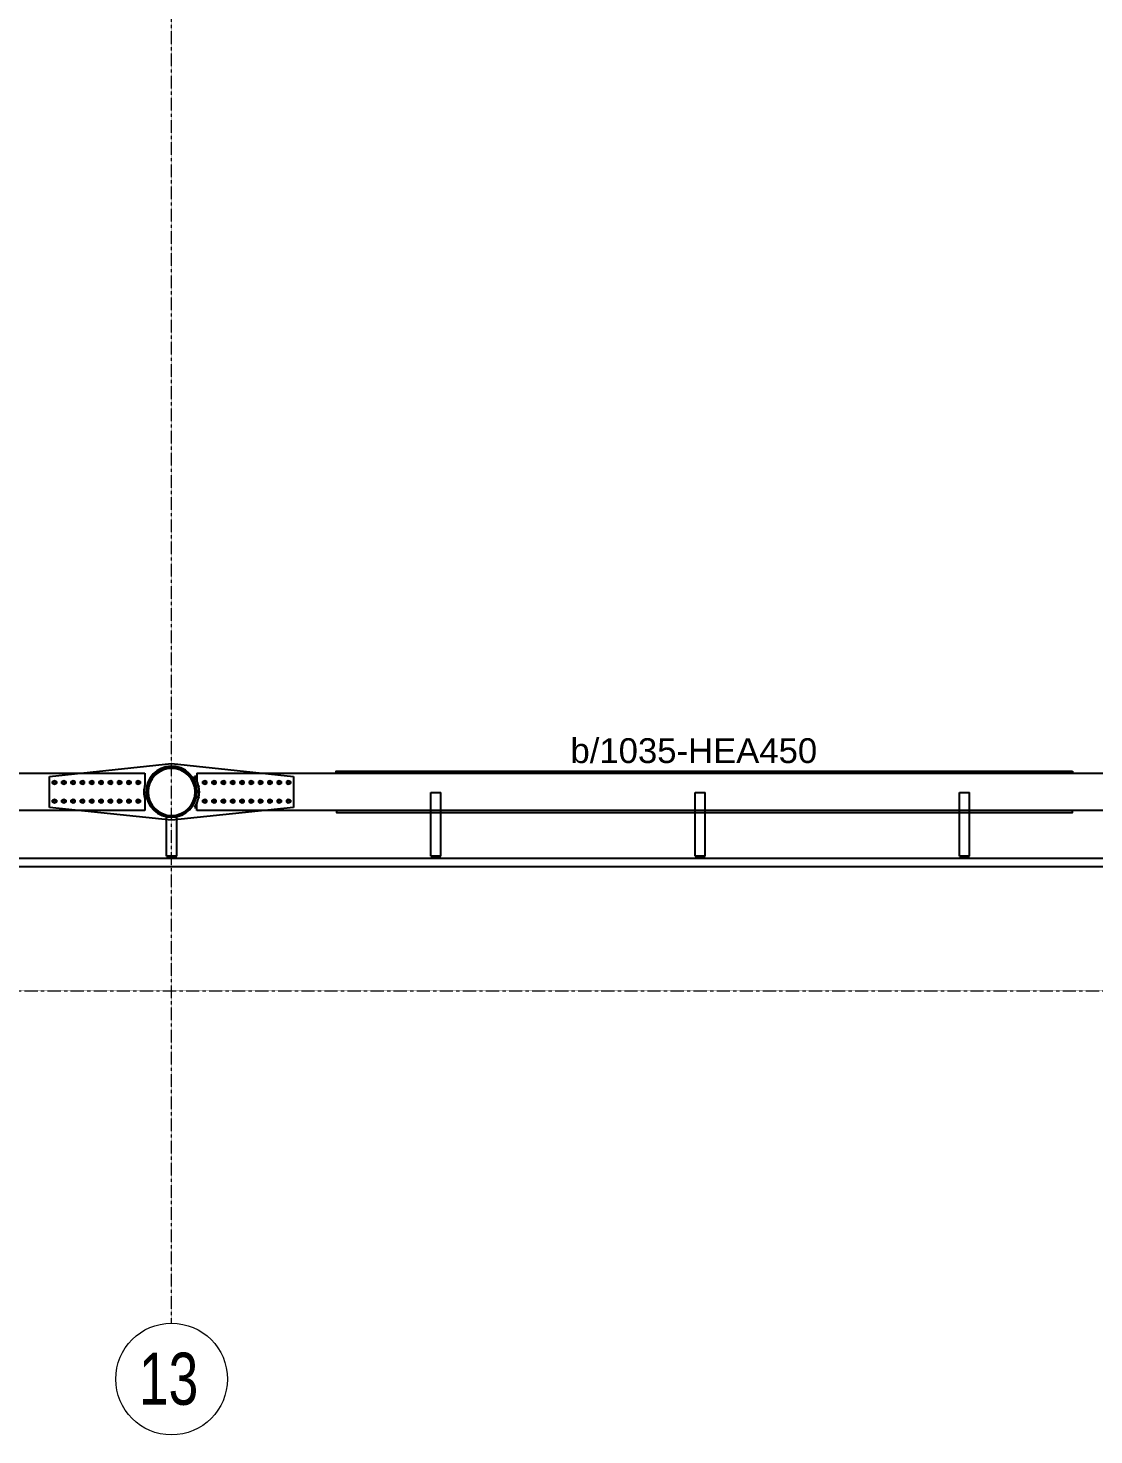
# Model space of a CAD drawing. Header units: millimetres. Extents: x -999 to 93225, y -17477 to 29086.
# Drawn here: x 62737 to 71325, y -3430 to 7910 of the extents above; entities that cross this region are included whole.
import ezdxf
from ezdxf.enums import TextEntityAlignment as Align

# ---------------------------------------------------------------- set-up
doc = ezdxf.new("R2010")
doc.units = ezdxf.units.MM
doc.header["$LTSCALE"] = 0.4
doc.linetypes.add('Grid Line', pattern=[3.33375, 1.905, -0.47625, 0.47625, -0.47625])
doc.layers.get('0').update_dxf_attribs({"color": 255})
for name, color, linetype, lineweight in [('0-3', 250, 'Continuous', 5), ('E_COLUMNAS-1', 1, 'Continuous', 25), ('E_COLUMNAS-3', 1, 'Continuous', 35), ('E_EJES', 8, 'Continuous', 9), ('E_EJES-1', 8, 'Grid Line', 9), ('E_TEXTO', 3, 'Continuous', 9), ('E_VIGAS-1', 254, 'Continuous', 25), ('E_VIGAS-2', 8, 'Continuous', 25), ('S-COLS-HDLN-1', 52, 'Continuous', 9)]:
    doc.layers.add(name, color=color, linetype=linetype, lineweight=lineweight)
doc.styles.add('Swis721 LtCn BT', font='swisscl.ttf', dxfattribs={"height": 0.42})
doc.styles.add('VERDANA', font='arial.ttf')

# ---------------------------------------------------------------- blocks, each defined once
blk = doc.blocks.new('EST_SFM_VIGA-METALICA-SECCION-C - EST_SFM_VIGA-METALICA-UPN160-1509776-_10_00m_N_E_-NIVEL-3 DOC')
at = {"layer": 'E_VIGAS-1'}
for p, q in [((44.822, 0.047), (-44.831, 0.047)), ((-44.831, -0.018), (44.822, -0.018))]:
    blk.add_line(p, q, dxfattribs=at)
blk = doc.blocks.new('DCTIB_CNI_EST_MOD-1A-FAC_0001_rvt-2-_10_00m_N_E_-NIVEL-3 DOC')
at = {"layer": 'E_VIGAS-1'}
for p, q in [((-21.073, 142.261), (-20.991, 142.261)), ((-21.073, 141.749), (-21.073, 142.261)), ((-20.991, 141.749), (-20.991, 142.261)), ((-18.943, 142.261), (-18.861, 142.261)), ((-18.943, 141.749), (-18.943, 142.261)), ((-18.861, 141.749), (-18.861, 142.261)), ((-16.813, 142.261), (-16.731, 142.261)), ((-16.813, 141.749), (-16.813, 142.261)), ((-16.731, 141.749), (-16.731, 142.261)), ((-23.203, 142.064), (-23.121, 142.064)), ((-23.203, 141.749), (-23.203, 142.064)), ((-23.121, 141.749), (-23.121, 142.064)), ((-23.121, 141.749), (-23.203, 141.749)), ((-23.203, 141.748), (-23.203, 141.749)), ((-23.203, 141.749), (-23.121, 141.749)), ((-23.175, 141.748), (-23.203, 141.748)), ((-23.165, 141.743), (-23.165, 141.748)), ((-23.16, 141.748), (-23.16, 141.743)), ((-23.121, 141.748), (-23.149, 141.748)), ((-23.121, 141.749), (-23.121, 141.748)), ((-20.991, 141.749), (-21.073, 141.749)), ((-21.073, 141.748), (-21.073, 141.749)), ((-21.073, 141.749), (-20.991, 141.749)), ((-21.045, 141.748), (-21.073, 141.748)), ((-21.035, 141.743), (-21.035, 141.748)), ((-21.03, 141.748), (-21.03, 141.743)), ((-20.991, 141.748), (-21.019, 141.748)), ((-20.991, 141.749), (-20.991, 141.748)), ((-18.861, 141.749), (-18.943, 141.749)), ((-18.943, 141.748), (-18.943, 141.749)), ((-18.943, 141.749), (-18.861, 141.749)), ((-18.915, 141.748), (-18.943, 141.748)), ((-18.905, 141.743), (-18.905, 141.748)), ((-18.9, 141.748), (-18.9, 141.743)), ((-18.861, 141.748), (-18.889, 141.748)), ((-18.861, 141.749), (-18.861, 141.748)), ((-16.731, 141.749), (-16.813, 141.749)), ((-16.813, 141.748), (-16.813, 141.749)), ((-16.813, 141.749), (-16.731, 141.749)), ((-16.785, 141.748), (-16.813, 141.748)), ((-16.775, 141.743), (-16.775, 141.748)), ((-16.77, 141.748), (-16.77, 141.743)), ((-16.731, 141.748), (-16.759, 141.748)), ((-16.731, 141.749), (-16.731, 141.748)), ((-23.165, 141.729), (-23.165, 141.743)), ((-23.16, 141.743), (-23.16, 141.729)), ((-21.035, 141.729), (-21.035, 141.743)), ((-21.03, 141.743), (-21.03, 141.729)), ((-18.905, 141.729), (-18.905, 141.743)), ((-18.9, 141.743), (-18.9, 141.729)), ((-16.775, 141.729), (-16.775, 141.743)), ((-16.77, 141.743), (-16.77, 141.729))]:
    blk.add_line(p, q, dxfattribs=at)
for points, knots in [([(-23.175, 141.748), (-23.174, 141.748), (-23.173, 141.748), (-23.17, 141.748), (-23.168, 141.747), (-23.166, 141.747), (-23.165, 141.745), (-23.165, 141.744), (-23.165, 141.743)], [0, 0, 0, 0, 0.142857, 0.285714, 0.428571, 0.571429, 0.785714, 1, 1, 1, 1]), ([(-23.165, 141.743), (-23.165, 141.744), (-23.165, 141.746), (-23.167, 141.747), (-23.168, 141.747), (-23.17, 141.748), (-23.171, 141.748), (-23.172, 141.748), (-23.174, 141.748), (-23.175, 141.748)], [0, 0, 0, 0, 0.285714, 0.428571, 0.571429, 0.678571, 0.732143, 0.785714, 1, 1, 1, 1]), ([(-23.149, 141.748), (-23.15, 141.748), (-23.151, 141.748), (-23.154, 141.748), (-23.156, 141.747), (-23.158, 141.747), (-23.159, 141.745), (-23.16, 141.744), (-23.16, 141.743)], [0, 0, 0, 0, 0.142857, 0.285714, 0.428571, 0.571429, 0.785714, 1, 1, 1, 1]), ([(-23.16, 141.743), (-23.16, 141.744), (-23.159, 141.746), (-23.158, 141.747), (-23.156, 141.747), (-23.155, 141.748), (-23.154, 141.748), (-23.152, 141.748), (-23.15, 141.748), (-23.149, 141.748)], [0, 0, 0, 0, 0.285714, 0.428571, 0.571429, 0.678571, 0.732143, 0.785714, 1, 1, 1, 1]), ([(-21.045, 141.748), (-21.044, 141.748), (-21.043, 141.748), (-21.04, 141.748), (-21.038, 141.747), (-21.036, 141.747), (-21.035, 141.745), (-21.035, 141.744), (-21.035, 141.743)], [0, 0, 0, 0, 0.142857, 0.285714, 0.428571, 0.571429, 0.785714, 1, 1, 1, 1]), ([(-21.035, 141.743), (-21.035, 141.744), (-21.035, 141.746), (-21.037, 141.747), (-21.038, 141.747), (-21.04, 141.748), (-21.041, 141.748), (-21.042, 141.748), (-21.044, 141.748), (-21.045, 141.748)], [0, 0, 0, 0, 0.285714, 0.428571, 0.571429, 0.678571, 0.732143, 0.785714, 1, 1, 1, 1]), ([(-21.019, 141.748), (-21.02, 141.748), (-21.021, 141.748), (-21.024, 141.748), (-21.026, 141.747), (-21.028, 141.747), (-21.029, 141.745), (-21.03, 141.744), (-21.03, 141.743)], [0, 0, 0, 0, 0.142857, 0.285714, 0.428571, 0.571429, 0.785714, 1, 1, 1, 1]), ([(-21.03, 141.743), (-21.03, 141.744), (-21.029, 141.746), (-21.028, 141.747), (-21.026, 141.747), (-21.025, 141.748), (-21.024, 141.748), (-21.022, 141.748), (-21.02, 141.748), (-21.019, 141.748)], [0, 0, 0, 0, 0.285714, 0.428571, 0.571429, 0.678571, 0.732143, 0.785714, 1, 1, 1, 1]), ([(-18.915, 141.748), (-18.914, 141.748), (-18.913, 141.748), (-18.91, 141.748), (-18.908, 141.747), (-18.906, 141.747), (-18.905, 141.745), (-18.905, 141.744), (-18.905, 141.743)], [0, 0, 0, 0, 0.142857, 0.285714, 0.428571, 0.571429, 0.785714, 1, 1, 1, 1]), ([(-18.905, 141.743), (-18.905, 141.744), (-18.905, 141.746), (-18.907, 141.747), (-18.908, 141.747), (-18.91, 141.748), (-18.911, 141.748), (-18.912, 141.748), (-18.914, 141.748), (-18.915, 141.748)], [0, 0, 0, 0, 0.285714, 0.428571, 0.571429, 0.678571, 0.732143, 0.785714, 1, 1, 1, 1]), ([(-18.889, 141.748), (-18.89, 141.748), (-18.891, 141.748), (-18.894, 141.748), (-18.896, 141.747), (-18.898, 141.747), (-18.899, 141.745), (-18.9, 141.744), (-18.9, 141.743)], [0, 0, 0, 0, 0.142857, 0.285714, 0.428571, 0.571429, 0.785714, 1, 1, 1, 1]), ([(-18.9, 141.743), (-18.9, 141.744), (-18.899, 141.746), (-18.898, 141.747), (-18.896, 141.747), (-18.895, 141.748), (-18.894, 141.748), (-18.892, 141.748), (-18.89, 141.748), (-18.889, 141.748)], [0, 0, 0, 0, 0.285714, 0.428571, 0.571429, 0.678571, 0.732143, 0.785714, 1, 1, 1, 1]), ([(-16.785, 141.748), (-16.784, 141.748), (-16.783, 141.748), (-16.78, 141.748), (-16.778, 141.747), (-16.776, 141.747), (-16.775, 141.745), (-16.775, 141.744), (-16.775, 141.743)], [0, 0, 0, 0, 0.142857, 0.285714, 0.428571, 0.571429, 0.785714, 1, 1, 1, 1]), ([(-16.775, 141.743), (-16.775, 141.744), (-16.775, 141.746), (-16.777, 141.747), (-16.778, 141.747), (-16.78, 141.748), (-16.781, 141.748), (-16.782, 141.748), (-16.784, 141.748), (-16.785, 141.748)], [0, 0, 0, 0, 0.285714, 0.428571, 0.571429, 0.678571, 0.732143, 0.785714, 1, 1, 1, 1]), ([(-16.759, 141.748), (-16.76, 141.748), (-16.761, 141.748), (-16.764, 141.748), (-16.766, 141.747), (-16.768, 141.747), (-16.769, 141.745), (-16.77, 141.744), (-16.77, 141.743)], [0, 0, 0, 0, 0.142857, 0.285714, 0.428571, 0.571429, 0.785714, 1, 1, 1, 1]), ([(-16.77, 141.743), (-16.77, 141.744), (-16.769, 141.746), (-16.768, 141.747), (-16.766, 141.747), (-16.765, 141.748), (-16.764, 141.748), (-16.762, 141.748), (-16.76, 141.748), (-16.759, 141.748)], [0, 0, 0, 0, 0.285714, 0.428571, 0.571429, 0.678571, 0.732143, 0.785714, 1, 1, 1, 1])]:
    blk.add_open_spline(points, degree=3, knots=knots, dxfattribs=at)
blk.add_blockref('EST_SFM_VIGA-METALICA-SECCION-C - EST_SFM_VIGA-METALICA-UPN160-1509776-_10_00m_N_E_-NIVEL-3 DOC', (-41.042, 141.682), dxfattribs=at)
blk = doc.blocks.new('EST_SCM_COLUMNA-METALICA-SECCION-CIRCULAR - EST_SCM_COLUMNA-TUBULAR-CIRCULAR_PTEØ_16__e_12_7mm-V43-_10_00m_N_E_-NIVEL-3 DOC')
at = {"layer": 'S-COLS-HDLN-1'}
h = blk.add_hatch(dxfattribs=at)
h.set_pattern_fill('FP_11', color=256, style=0, pattern_type=2)
h.set_pattern_definition([(45, (-142.266, -23.162), (-0.15909903, 0.15909903), [])])
h.paths.add_polyline_path([(-0.203, 0), (-0.197, -0.049), (-0.18, -0.094), (-0.15, -0.137), (-0.115, -0.167), (-0.072, -0.19), (-0.023, -0.202), (0.024, -0.202), (0.072, -0.19), (0.117, -0.166), (0.155, -0.13), (0.182, -0.089), (0.198, -0.046), (0.203, 0), (0.197, 0.049), (0.18, 0.094), (0.15, 0.137), (0.109, 0.171), (0.068, 0.191), (0.019, 0.202), (-0.024, 0.202), (-0.072, 0.19), (-0.115, 0.167), (-0.152, 0.135), (-0.182, 0.089), (-0.198, 0.046)])
h.paths.add_polyline_path([(-0.19, 0), (-0.184, 0.049), (-0.165, 0.094), (-0.143, 0.126), (-0.108, 0.157), (-0.068, 0.178), (-0.023, 0.189), (0.024, 0.189), (0.072, 0.176), (0.109, 0.156), (0.143, 0.126), (0.169, 0.089), (0.185, 0.046), (0.191, 0), (0.185, -0.046), (0.169, -0.089), (0.143, -0.126), (0.108, -0.157), (0.068, -0.178), (0.023, -0.189), (-0.024, -0.189), (-0.068, -0.178), (-0.108, -0.157), (-0.143, -0.126), (-0.169, -0.089), (-0.185, -0.046)])
at = {"layer": 'E_COLUMNAS-1'}
for radius, start, end in [(0.203, 360, 180), (0.19, 0, 180), (0.203, 180, 360), (0.19, 180, 0)]:
    blk.add_arc((0, 0), radius, start, end, dxfattribs=at)
blk = doc.blocks.new('Grid - CNI_NOMBRE EJES-372759-_10_00m_N_E_-NIVEL-3 DOC')
at = {"layer": 'E_EJES'}
blk.add_circle((0, 0), 0.003, dxfattribs=at)
blk = doc.blocks.new('Part-72574620-1782 - 1471')
at = {"color": 253, "linetype": 'Continuous'}
for p, q in [((71240, 7909), (72223, 8013)), ((72223, 8013), (73206, 7909)), ((71240, 7659), (71240, 7909)), ((73206, 7909), (73206, 7659)), ((72223, 7557), (71240, 7659)), ((73206, 7659), (72223, 7557))]:
    blk.add_line(p, q, dxfattribs=at)
at = {"color": 2, "linetype": 'Continuous'}
for start, end in [(80, 260), (260, 80)]:
    blk.add_arc((72223, 7785), 206, start, end, dxfattribs=at)
blk = doc.blocks.new('Bolt-72574620-1787 - 1471')
at = {"color": 253, "linetype": 'Continuous'}
for p, q in [((72476, 7868), (72491, 7876)), ((72476, 7850), (72476, 7868)), ((72491, 7842), (72476, 7850)), ((72491, 7876), (72506, 7868)), ((72506, 7850), (72491, 7842)), ((72506, 7868), (72506, 7850)), ((72551, 7868), (72566, 7876)), ((72551, 7850), (72551, 7868)), ((72566, 7842), (72551, 7850)), ((72566, 7876), (72581, 7868)), ((72581, 7850), (72566, 7842)), ((72581, 7868), (72581, 7850)), ((72626, 7868), (72641, 7876)), ((72626, 7850), (72626, 7868)), ((72641, 7842), (72626, 7850)), ((72641, 7876), (72656, 7868)), ((72656, 7850), (72641, 7842)), ((72656, 7868), (72656, 7850)), ((72701, 7868), (72716, 7876)), ((72701, 7850), (72701, 7868)), ((72716, 7842), (72701, 7850)), ((72716, 7876), (72731, 7868)), ((72731, 7850), (72716, 7842)), ((72731, 7868), (72731, 7850)), ((72776, 7868), (72791, 7876)), ((72776, 7850), (72776, 7868)), ((72791, 7842), (72776, 7850)), ((72791, 7876), (72806, 7868)), ((72806, 7850), (72791, 7842)), ((72806, 7868), (72806, 7850)), ((72851, 7868), (72866, 7876)), ((72851, 7850), (72851, 7868)), ((72866, 7842), (72851, 7850)), ((72866, 7876), (72881, 7868)), ((72881, 7850), (72866, 7842)), ((72881, 7868), (72881, 7850)), ((72926, 7868), (72941, 7876)), ((72926, 7850), (72926, 7868)), ((72941, 7842), (72926, 7850)), ((72941, 7876), (72956, 7868)), ((72956, 7850), (72941, 7842)), ((72956, 7868), (72956, 7850)), ((73001, 7868), (73016, 7876)), ((73001, 7850), (73001, 7868)), ((73016, 7842), (73001, 7850)), ((73016, 7876), (73031, 7868)), ((73031, 7850), (73016, 7842)), ((73031, 7868), (73031, 7850)), ((73076, 7868), (73091, 7876)), ((73076, 7850), (73076, 7868)), ((73091, 7842), (73076, 7850)), ((73091, 7876), (73106, 7868)), ((73106, 7850), (73091, 7842)), ((73106, 7868), (73106, 7850)), ((73151, 7868), (73166, 7876)), ((73151, 7850), (73151, 7868)), ((73166, 7842), (73151, 7850)), ((73166, 7876), (73181, 7868)), ((73181, 7850), (73166, 7842)), ((73181, 7868), (73181, 7850)), ((72476, 7718), (72491, 7726)), ((72476, 7700), (72476, 7718)), ((72491, 7726), (72506, 7718)), ((72506, 7718), (72506, 7700)), ((72551, 7718), (72566, 7726)), ((72551, 7700), (72551, 7718)), ((72566, 7726), (72581, 7718)), ((72581, 7718), (72581, 7700)), ((72626, 7718), (72641, 7726)), ((72626, 7700), (72626, 7718)), ((72641, 7726), (72656, 7718)), ((72656, 7718), (72656, 7700)), ((72701, 7718), (72716, 7726)), ((72701, 7700), (72701, 7718)), ((72716, 7726), (72731, 7718)), ((72731, 7718), (72731, 7700)), ((72776, 7718), (72791, 7726)), ((72776, 7700), (72776, 7718)), ((72791, 7726), (72806, 7718)), ((72806, 7718), (72806, 7700)), ((72851, 7718), (72866, 7726)), ((72851, 7700), (72851, 7718)), ((72866, 7726), (72881, 7718)), ((72881, 7718), (72881, 7700)), ((72926, 7718), (72941, 7726)), ((72926, 7700), (72926, 7718)), ((72941, 7726), (72956, 7718)), ((72956, 7718), (72956, 7700)), ((73001, 7718), (73016, 7726)), ((73001, 7700), (73001, 7718)), ((73016, 7726), (73031, 7718)), ((73031, 7718), (73031, 7700)), ((73076, 7718), (73091, 7726)), ((73076, 7700), (73076, 7718)), ((73091, 7726), (73106, 7718)), ((73106, 7718), (73106, 7700)), ((73151, 7718), (73166, 7726)), ((73151, 7700), (73151, 7718)), ((73166, 7726), (73181, 7718)), ((73181, 7718), (73181, 7700)), ((72491, 7692), (72476, 7700)), ((72506, 7700), (72491, 7692)), ((72566, 7692), (72551, 7700)), ((72581, 7700), (72566, 7692)), ((72641, 7692), (72626, 7700)), ((72656, 7700), (72641, 7692)), ((72716, 7692), (72701, 7700)), ((72731, 7700), (72716, 7692)), ((72791, 7692), (72776, 7700)), ((72806, 7700), (72791, 7692)), ((72866, 7692), (72851, 7700)), ((72881, 7700), (72866, 7692)), ((72941, 7692), (72926, 7700)), ((72956, 7700), (72941, 7692)), ((73016, 7692), (73001, 7700)), ((73031, 7700), (73016, 7692)), ((73091, 7692), (73076, 7700)), ((73106, 7700), (73091, 7692)), ((73166, 7692), (73151, 7700)), ((73181, 7700), (73166, 7692))]:
    blk.add_line(p, q, dxfattribs=at)
for centre, radius, start, end in [((72491, 7859), 11.5, 18, 198), ((72491, 7859), 11.5, 198, 18), ((72491, 7859), 10, 90, 270), ((72491, 7859), 10, 270, 90), ((72566, 7859), 11.5, 18, 198), ((72566, 7859), 11.5, 198, 18), ((72566, 7859), 10, 90, 270), ((72566, 7859), 10, 270, 90), ((72641, 7859), 11.5, 18, 198), ((72641, 7859), 11.5, 198, 18), ((72641, 7859), 10, 90, 270), ((72641, 7859), 10, 270, 90), ((72716, 7859), 11.5, 18, 198), ((72716, 7859), 11.5, 198, 18), ((72716, 7859), 10, 90, 270), ((72716, 7859), 10, 270, 90), ((72791, 7859), 11.5, 18, 198), ((72791, 7859), 11.5, 198, 18), ((72791, 7859), 10, 90, 270), ((72791, 7859), 10, 270, 90), ((72866, 7859), 11.5, 18, 198), ((72866, 7859), 11.5, 198, 18), ((72866, 7859), 10, 90, 270), ((72866, 7859), 10, 270, 90), ((72941, 7859), 11.5, 18, 198), ((72941, 7859), 11.5, 198, 18), ((72941, 7859), 10, 90, 270), ((72941, 7859), 10, 270, 90), ((73016, 7859), 11.5, 18, 198), ((73016, 7859), 11.5, 198, 18), ((73016, 7859), 10, 90, 270), ((73016, 7859), 10, 270, 90), ((73091, 7859), 11.5, 18, 198), ((73091, 7859), 11.5, 198, 18), ((73091, 7859), 10, 90, 270), ((73091, 7859), 10, 270, 90), ((73166, 7859), 11.5, 18, 198), ((73166, 7859), 11.5, 198, 18), ((73166, 7859), 10, 90, 270), ((73166, 7859), 10, 270, 90), ((72491, 7709), 11.5, 18, 198), ((72491, 7709), 11.5, 198, 18), ((72491, 7709), 10, 90, 270), ((72491, 7709), 10, 270, 90), ((72566, 7709), 11.5, 18, 198), ((72566, 7709), 11.5, 198, 18), ((72566, 7709), 10, 90, 270), ((72566, 7709), 10, 270, 90), ((72641, 7709), 11.5, 18, 198), ((72641, 7709), 11.5, 198, 18), ((72641, 7709), 10, 90, 270), ((72641, 7709), 10, 270, 90), ((72716, 7709), 11.5, 18, 198), ((72716, 7709), 11.5, 198, 18), ((72716, 7709), 10, 90, 270), ((72716, 7709), 10, 270, 90), ((72791, 7709), 11.5, 18, 198), ((72791, 7709), 11.5, 198, 18), ((72791, 7709), 10, 90, 270), ((72791, 7709), 10, 270, 90), ((72866, 7709), 11.5, 18, 198), ((72866, 7709), 11.5, 198, 18), ((72866, 7709), 10, 90, 270), ((72866, 7709), 10, 270, 90), ((72941, 7709), 11.5, 18, 198), ((72941, 7709), 11.5, 198, 18), ((72941, 7709), 10, 90, 270), ((72941, 7709), 10, 270, 90), ((73016, 7709), 11.5, 18, 198), ((73016, 7709), 11.5, 198, 18), ((73016, 7709), 10, 90, 270), ((73016, 7709), 10, 270, 90), ((73091, 7709), 11.5, 18, 198), ((73091, 7709), 11.5, 198, 18), ((73091, 7709), 10, 90, 270), ((73091, 7709), 10, 270, 90), ((73166, 7709), 11.5, 18, 198), ((73166, 7709), 11.5, 198, 18), ((73166, 7709), 10, 90, 270), ((73166, 7709), 10, 270, 90)]:
    blk.add_arc(centre, radius, start, end, dxfattribs=at)
blk = doc.blocks.new('Bolt-72574620-1788 - 1471')
at = {"color": 253, "linetype": 'Continuous'}
for p, q in [((71265, 7868), (71280, 7876)), ((71265, 7850), (71265, 7868)), ((71280, 7842), (71265, 7850)), ((71280, 7876), (71295, 7868)), ((71295, 7850), (71280, 7842)), ((71295, 7868), (71295, 7850)), ((71340, 7868), (71355, 7876)), ((71340, 7850), (71340, 7868)), ((71355, 7842), (71340, 7850)), ((71355, 7876), (71370, 7868)), ((71370, 7850), (71355, 7842)), ((71370, 7868), (71370, 7850)), ((71415, 7868), (71430, 7876)), ((71415, 7850), (71415, 7868)), ((71430, 7842), (71415, 7850)), ((71430, 7876), (71445, 7868)), ((71445, 7850), (71430, 7842)), ((71445, 7868), (71445, 7850)), ((71490, 7868), (71505, 7876)), ((71490, 7850), (71490, 7868)), ((71505, 7842), (71490, 7850)), ((71505, 7876), (71520, 7868)), ((71520, 7850), (71505, 7842)), ((71520, 7868), (71520, 7850)), ((71565, 7868), (71580, 7876)), ((71565, 7850), (71565, 7868)), ((71580, 7842), (71565, 7850)), ((71580, 7876), (71595, 7868)), ((71595, 7850), (71580, 7842)), ((71595, 7868), (71595, 7850)), ((71640, 7868), (71655, 7876)), ((71640, 7850), (71640, 7868)), ((71655, 7842), (71640, 7850)), ((71655, 7876), (71670, 7868)), ((71670, 7850), (71655, 7842)), ((71670, 7868), (71670, 7850)), ((71715, 7868), (71730, 7876)), ((71715, 7850), (71715, 7868)), ((71730, 7842), (71715, 7850)), ((71730, 7876), (71745, 7868)), ((71745, 7850), (71730, 7842)), ((71745, 7868), (71745, 7850)), ((71790, 7868), (71805, 7876)), ((71790, 7850), (71790, 7868)), ((71805, 7842), (71790, 7850)), ((71805, 7876), (71820, 7868)), ((71820, 7850), (71805, 7842)), ((71820, 7868), (71820, 7850)), ((71865, 7868), (71880, 7876)), ((71865, 7850), (71865, 7868)), ((71880, 7842), (71865, 7850)), ((71880, 7876), (71895, 7868)), ((71895, 7850), (71880, 7842)), ((71895, 7868), (71895, 7850)), ((71940, 7868), (71955, 7876)), ((71940, 7850), (71940, 7868)), ((71955, 7842), (71940, 7850)), ((71955, 7876), (71970, 7868)), ((71970, 7850), (71955, 7842)), ((71970, 7868), (71970, 7850)), ((71265, 7718), (71280, 7726)), ((71265, 7700), (71265, 7718)), ((71280, 7726), (71295, 7718)), ((71295, 7718), (71295, 7700)), ((71340, 7718), (71355, 7726)), ((71340, 7700), (71340, 7718)), ((71355, 7726), (71370, 7718)), ((71370, 7718), (71370, 7700)), ((71415, 7718), (71430, 7726)), ((71415, 7700), (71415, 7718)), ((71430, 7726), (71445, 7718)), ((71445, 7718), (71445, 7700)), ((71490, 7718), (71505, 7726)), ((71490, 7700), (71490, 7718)), ((71505, 7726), (71520, 7718)), ((71520, 7718), (71520, 7700)), ((71565, 7718), (71580, 7726)), ((71565, 7700), (71565, 7718)), ((71580, 7726), (71595, 7718)), ((71595, 7718), (71595, 7700)), ((71640, 7718), (71655, 7726)), ((71640, 7700), (71640, 7718)), ((71655, 7726), (71670, 7718)), ((71670, 7718), (71670, 7700)), ((71715, 7718), (71730, 7726)), ((71715, 7700), (71715, 7718)), ((71730, 7726), (71745, 7718)), ((71745, 7718), (71745, 7700)), ((71790, 7718), (71805, 7726)), ((71790, 7700), (71790, 7718)), ((71805, 7726), (71820, 7718)), ((71820, 7718), (71820, 7700)), ((71865, 7718), (71880, 7726)), ((71865, 7700), (71865, 7718)), ((71880, 7726), (71895, 7718)), ((71895, 7718), (71895, 7700)), ((71940, 7718), (71955, 7726)), ((71940, 7700), (71940, 7718)), ((71955, 7726), (71970, 7718)), ((71970, 7718), (71970, 7700)), ((71280, 7692), (71265, 7700)), ((71295, 7700), (71280, 7692)), ((71355, 7692), (71340, 7700)), ((71370, 7700), (71355, 7692)), ((71430, 7692), (71415, 7700)), ((71445, 7700), (71430, 7692)), ((71505, 7692), (71490, 7700)), ((71520, 7700), (71505, 7692)), ((71580, 7692), (71565, 7700)), ((71595, 7700), (71580, 7692)), ((71655, 7692), (71640, 7700)), ((71670, 7700), (71655, 7692)), ((71730, 7692), (71715, 7700)), ((71745, 7700), (71730, 7692)), ((71805, 7692), (71790, 7700)), ((71820, 7700), (71805, 7692)), ((71880, 7692), (71865, 7700)), ((71895, 7700), (71880, 7692)), ((71955, 7692), (71940, 7700)), ((71970, 7700), (71955, 7692))]:
    blk.add_line(p, q, dxfattribs=at)
for centre, radius, start, end in [((71280, 7859), 11.5, 18.0041, 198.0041), ((71280, 7859), 11.5, 198.0041, 18.0041), ((71280, 7859), 10, 90.0041, 270.0041), ((71280, 7859), 10, 270.0041, 90.0041), ((71355, 7859), 11.5, 18.0041, 198.0041), ((71355, 7859), 11.5, 198.0041, 18.0041), ((71355, 7859), 10, 90.0041, 270.0041), ((71355, 7859), 10, 270.0041, 90.0041), ((71430, 7859), 11.5, 18.0041, 198.0041), ((71430, 7859), 11.5, 198.0041, 18.0041), ((71430, 7859), 10, 90.0041, 270.0041), ((71430, 7859), 10, 270.0041, 90.0041), ((71505, 7859), 11.5, 18.0041, 198.0041), ((71505, 7859), 11.5, 198.0041, 18.0041), ((71505, 7859), 10, 90.0041, 270.0041), ((71505, 7859), 10, 270.0041, 90.0041), ((71580, 7859), 11.5, 18.0041, 198.0041), ((71580, 7859), 11.5, 198.0041, 18.0041), ((71580, 7859), 10, 90.0041, 270.0041), ((71580, 7859), 10, 270.0041, 90.0041), ((71655, 7859), 11.5, 18.0041, 198.0041), ((71655, 7859), 11.5, 198.0041, 18.0041), ((71655, 7859), 10, 90.0041, 270.0041), ((71655, 7859), 10, 270.0041, 90.0041), ((71730, 7859), 11.5, 18.0041, 198.0041), ((71730, 7859), 11.5, 198.0041, 18.0041), ((71730, 7859), 10, 90.0041, 270.0041), ((71730, 7859), 10, 270.0041, 90.0041), ((71805, 7859), 11.5, 18.0041, 198.0041), ((71805, 7859), 11.5, 198.0041, 18.0041), ((71805, 7859), 10, 90.0041, 270.0041), ((71805, 7859), 10, 270.0041, 90.0041), ((71880, 7859), 11.5, 18.0041, 198.0041), ((71880, 7859), 11.5, 198.0041, 18.0041), ((71880, 7859), 10, 90.0041, 270.0041), ((71880, 7859), 10, 270.0041, 90.0041), ((71955, 7859), 11.5, 18.0041, 198.0041), ((71955, 7859), 11.5, 198.0041, 18.0041), ((71955, 7859), 10, 90.0041, 270.0041), ((71955, 7859), 10, 270.0041, 90.0041), ((71280, 7709), 11.5, 18.0041, 198.0041), ((71280, 7709), 11.5, 198.0041, 18.0041), ((71280, 7709), 10, 90.0041, 270.0041), ((71280, 7709), 10, 270.0041, 90.0041), ((71355, 7709), 11.5, 18.0041, 198.0041), ((71355, 7709), 11.5, 198.0041, 18.0041), ((71355, 7709), 10, 90.0041, 270.0041), ((71355, 7709), 10, 270.0041, 90.0041), ((71430, 7709), 11.5, 18.0041, 198.0041), ((71430, 7709), 11.5, 198.0041, 18.0041), ((71430, 7709), 10, 90.0041, 270.0041), ((71430, 7709), 10, 270.0041, 90.0041), ((71505, 7709), 11.5, 18.0041, 198.0041), ((71505, 7709), 11.5, 198.0041, 18.0041), ((71505, 7709), 10, 90.0041, 270.0041), ((71505, 7709), 10, 270.0041, 90.0041), ((71580, 7709), 11.5, 18.0041, 198.0041), ((71580, 7709), 11.5, 198.0041, 18.0041), ((71580, 7709), 10, 90.0041, 270.0041), ((71580, 7709), 10, 270.0041, 90.0041), ((71655, 7709), 11.5, 18.0041, 198.0041), ((71655, 7709), 11.5, 198.0041, 18.0041), ((71655, 7709), 10, 90.0041, 270.0041), ((71655, 7709), 10, 270.0041, 90.0041), ((71730, 7709), 11.5, 18.0041, 198.0041), ((71730, 7709), 11.5, 198.0041, 18.0041), ((71730, 7709), 10, 90.0041, 270.0041), ((71730, 7709), 10, 270.0041, 90.0041), ((71805, 7709), 11.5, 18.0041, 198.0041), ((71805, 7709), 11.5, 198.0041, 18.0041), ((71805, 7709), 10, 90.0041, 270.0041), ((71805, 7709), 10, 270.0041, 90.0041), ((71880, 7709), 11.5, 18.0041, 198.0041), ((71880, 7709), 11.5, 198.0041, 18.0041), ((71880, 7709), 10, 90.0041, 270.0041), ((71880, 7709), 10, 270.0041, 90.0041), ((71955, 7709), 11.5, 18.0041, 198.0041), ((71955, 7709), 11.5, 198.0041, 18.0041), ((71955, 7709), 10, 90.0041, 270.0041), ((71955, 7709), 10, 270.0041, 90.0041)]:
    blk.add_arc(centre, radius, start, end, dxfattribs=at)

msp = doc.modelspace()

# ---------------------------------------------------------------- linework, layer by layer
at = {"layer": 'E_EJES-1'}
for p, q in [((63892.5, -2529.9), (63892.5, 28185.7)), ((-99.3, 149.6), (92325, 149.6))]:
    msp.add_line(p, q, dxfattribs=at)
at = {"layer": 'E_VIGAS-2'}
for p, q in [((55517.5, 1903), (63676.6, 1903)), ((63676.6, 1903), (63676.6, 1809.6)), ((64077.5, 1877.9), (64095.7, 1877.9)), ((64095.7, 1877.1), (64078, 1877.1)), ((64078.5, 1876.3), (64095.9, 1844.8)), ((64095.7, 1903), (72267.5, 1903)), ((64095.7, 1903), (64095.7, 1845.3)), ((64109.9, 1803.4), (64111.7, 1794.9)), ((64111.7, 1711.2), (64109.9, 1702.5)), ((64115.6, 1759.8), (64115.6, 1746.1)), ((63676.6, 1603), (55517.5, 1603)), ((63676.6, 1696.4), (63676.6, 1603)), ((64095.7, 1627.9), (64077.3, 1627.9)), ((64077.9, 1628.7), (64095.7, 1628.7)), ((64095.9, 1661.1), (64078.4, 1629.5)), ((64095.7, 1603), (64095.7, 1660.6)), ((72267.5, 1603), (64095.7, 1603))]:
    msp.add_line(p, q, dxfattribs=at)
for points in [[(71152.5, 1919), (71152.5, 1903), (65219.3, 1903), (65219.3, 1919)], [(71152.5, 1603), (65220.3, 1603), (65220.3, 1587), (71152.5, 1587)]]:
    msp.add_lwpolyline(points, close=True, dxfattribs=at)
for start, end in [(33.78236, 34.0298), (335.55989, 24.44011), (165.30591, 194.69409), (174.1629, 176.0873), (183.9127, 185.8371), (9.30069, 12.50827), (347.49173, 350.69931), (325.91323, 326.16084)]:
    msp.add_arc((63892.5, 1753), 223.2, start, end, dxfattribs=at)
for points, knots in [([(64078, 1877), (64078.1, 1877), (64078.1, 1877), (64078.1, 1876.9), (64078.1, 1876.9), (64078.2, 1876.8), (64078.2, 1876.7), (64078.3, 1876.7), (64078.3, 1876.6), (64078.4, 1876.5), (64078.5, 1876.4), (64078.5, 1876.3)], [0.28571429, 0.28571429, 0.28571429, 0.28571429, 0.35714286, 0.42857143, 0.5, 0.57142857, 0.64285714, 0.71428571, 0.78571429, 0.85714286, 1, 1, 1, 1]), ([(64078.4, 1629.5), (64078.4, 1629.4), (64078.3, 1629.3), (64078.2, 1629.2), (64078.2, 1629.1), (64078.1, 1629.1), (64078.1, 1629), (64078, 1628.9), (64078, 1628.9), (64077.9, 1628.8), (64077.9, 1628.8), (64077.9, 1628.8)], [0, 0, 0, 0, 0.14285714, 0.21428571, 0.28571429, 0.35714286, 0.42857143, 0.5, 0.57142857, 0.64285714, 0.71428571, 0.71428571, 0.71428571, 0.71428571])]:
    msp.add_open_spline(points, degree=3, knots=knots, dxfattribs=at)

# ---------------------------------------------------------------- block references
for name in ['Part-72574620-1782 - 1471', 'Bolt-72574620-1788 - 1471', 'Bolt-72574620-1787 - 1471']:
    msp.add_blockref(name, (-8330.9, -6030.4))
at = {"layer": '0-3', "lineweight": 0, "xscale": 1000.000000003685, "yscale": 1000.000000003685, "zscale": 1000.000000003685}
msp.add_blockref('DCTIB_CNI_EST_MOD-1A-FAC_0001_rvt-2-_10_00m_N_E_-NIVEL-3 DOC', (87054.6, -140512.8), dxfattribs=at)
at = {"layer": 'E_COLUMNAS-3', "rotation": 89.9999999999999}
for xscale, yscale, zscale in [(1000.000000003685, 1000.000000003685, 1000.000000003685), (999.9999999999967, 999.9999999999967, 999.9999999999967)]:
    msp.add_blockref('EST_SCM_COLUMNA-METALICA-SECCION-CIRCULAR - EST_SCM_COLUMNA-TUBULAR-CIRCULAR_PTEØ_16__e_12_7mm-V43-_10_00m_N_E_-NIVEL-3 DOC', (63892.5, 1753), dxfattribs=dict(at, xscale=xscale, yscale=yscale, zscale=zscale))
at = {"layer": 'E_EJES', "xscale": 150000.0000005526, "yscale": 150000.0000005526, "zscale": 150000.0000005526}
msp.add_blockref('Grid - CNI_NOMBRE EJES-372759-_10_00m_N_E_-NIVEL-3 DOC', (63892.5, -2979.9), dxfattribs=at)

# ---------------------------------------------------------------- texts
at = {"layer": 'E_EJES', "insert": (63629, -2767.3), "char_height": 420, "width": 625.316, "attachment_point": 1, "style": 'Swis721 LtCn BT'}
msp.add_mtext('13', dxfattribs=at)
at = {"layer": 'E_TEXTO', "style": 'VERDANA'}
msp.add_text('b/1035-HEA450', height=200, dxfattribs=at).set_placement((68101.2, 1985.8), align=Align.CENTER)

doc.saveas('drawing.dxf')
